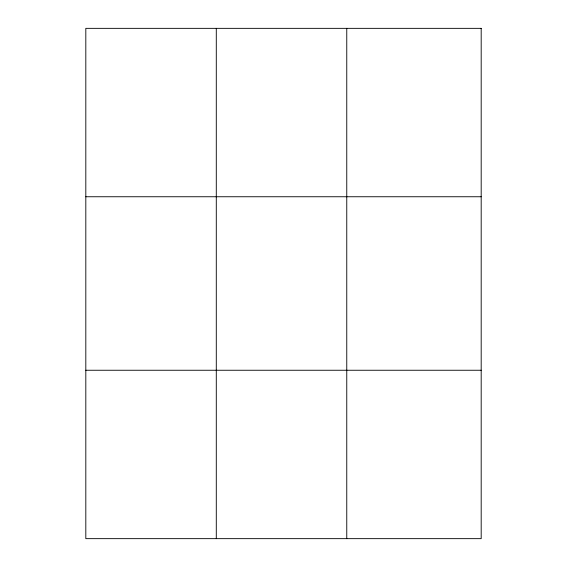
<?xml version="1.0" encoding="UTF-8"?>
<svg xmlns="http://www.w3.org/2000/svg" width="567" height="567" viewBox="0 0 567 567"><rect width="100%" height="100%" fill="white"/><g stroke="black" fill="none" stroke-linecap="round" stroke-linejoin="round"><path stroke-width="0.85" d="M216.289 28.35L216.289 538.65M346.763 28.35L346.763 538.65M85.815 196.749L481.185 196.749M85.815 370.251L481.185 370.251M481.185 28.35L481.185 538.65L85.815 538.65L85.815 28.35L481.185 28.35"/></g></svg>
